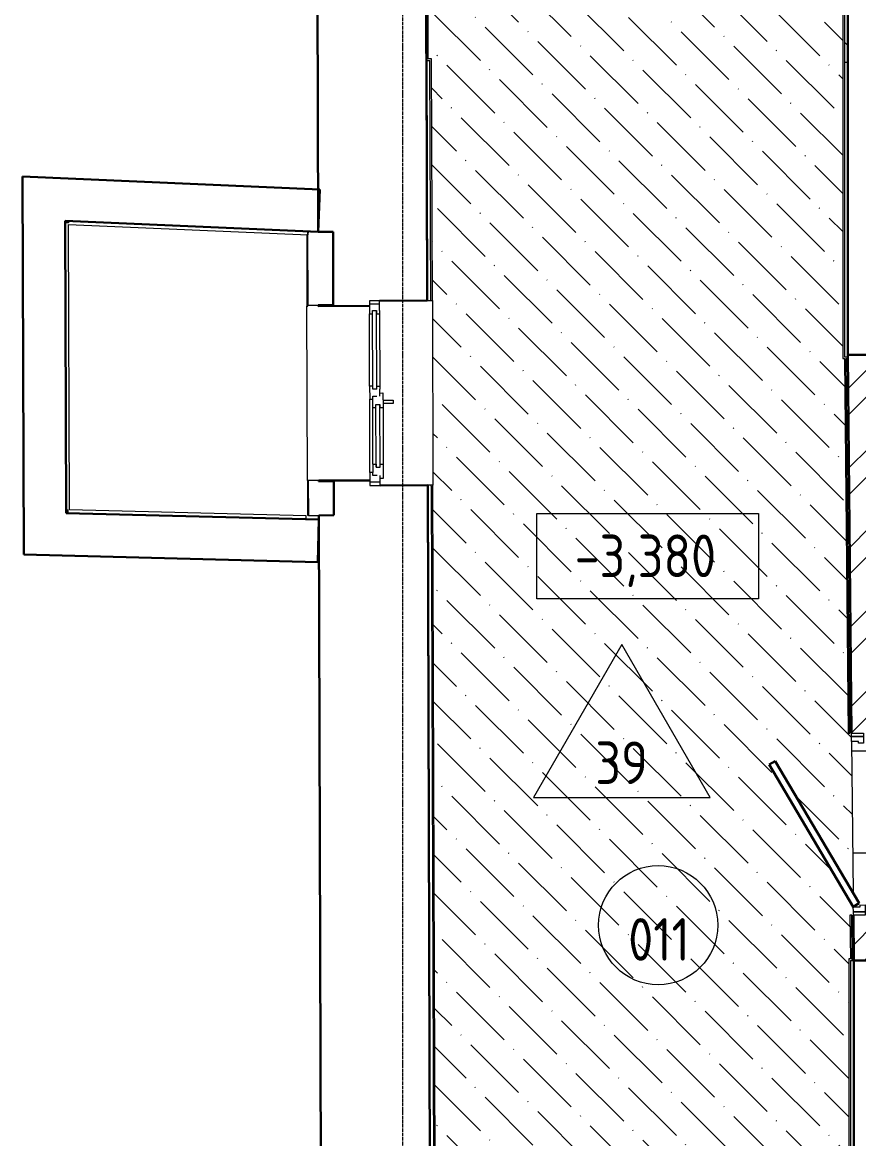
# Model space of a CAD drawing. Header units: millimetres. Extents: x -11773 to 96226, y -4908 to 46494.
# Drawn here: x 43615 to 48526, y 21899 to 28456 of the extents above; entities that cross this region are included whole.
import ezdxf

# ---------------------------------------------------------------- set-up
doc = ezdxf.new("R2010")
doc.units = ezdxf.units.MM
doc.linetypes.add('ADSK_Линия сетки', pattern=[25, 20, -2.5, 0, -2.5])
for name, color, linetype, lineweight in [('_ Окна', 7, 'Continuous', 9), ('Аннотация', 7, 'Continuous', 9), ('Двери', 7, 'Continuous', 9), ('Марки', 7, 'Continuous', 20), ('Марки помещений', 7, 'Continuous', 20), ('Окна', 7, 'Continuous', 9), ('Оси', 7, 'Continuous', 9), ('Отметки', 7, 'Continuous', 9), ('Перекрытие', 7, 'Continuous', 18), ('Перекрытие штриховка', 7, 'Continuous', 18), ('Стены внутренние', 7, 'Continuous', 18), ('Стены наружные', 7, 'Continuous', 18), ('Стены несущие', 7, 'Continuous', 30), ('Стены отделка', 7, 'Continuous', 30), ('Стены штриховка', 7, 'Continuous', 9)]:
    doc.layers.add(name, color=color, linetype=linetype, lineweight=lineweight)
doc.styles.add('GOST Common_1', font='GOST_Common.ttf', dxfattribs={"width": 0.9, "height": 250})
doc.styles.add('GOST Common_2', font='GOST_Common.ttf', dxfattribs={"width": 0.9, "height": 250})

# ---------------------------------------------------------------- blocks, each defined once
blk = doc.blocks.new('окна_rehau_двупольное - 1085х1220Н ОК34-3755709-План полов подвала')
at = {"layer": '_ Окна', "lineweight": 18}
for p, q in [((-466.5, 20), (-542.5, 20)), ((-542.5, 20), (-542.5, -40)), ((-484.5, -22), (-484.5, 2)), ((-484.5, 2), (-466.5, 2)), ((-466.5, 2), (-466.5, 20)), ((-417.5, 2), (-466.5, 2)), ((-417.5, 2), (-417.5, -16)), ((-84.5, 2), (-84.5, -16)), ((-84.5, 2), (-35.5, 2)), ((40.5, 20), (-35.5, 20)), ((-35.5, 20), (-35.5, 2)), ((-35.5, 2), (-17.5, 2)), ((-17.5, 2), (-17.5, -22)), ((22.5, -22), (22.5, 2)), ((22.5, 2), (40.5, 2)), ((40.5, 2), (40.5, 20)), ((466.5, 20), (466.5, 2)), ((542.5, 20), (466.5, 20)), ((466.5, 2), (484.5, 2)), ((484.5, 2), (484.5, -22)), ((542.5, -40), (542.5, 20)), ((-542.5, -40), (-484.5, -40)), ((-502.5, -58), (-502.5, -40)), ((-417.5, -58), (-502.5, -58)), ((-435.5, -16), (-435.5, -40)), ((-417.5, -16), (-435.5, -16)), ((-435.5, -40), (-417.5, -40)), ((-417.5, -40), (-417.5, -58)), ((-84.5, -16), (-66.5, -16)), ((-84.5, -40), (-84.5, -58)), ((-66.5, -40), (-84.5, -40)), ((0.5, -58), (-84.5, -58)), ((-66.5, -16), (-66.5, -40)), ((-17.5, -40), (22.5, -40)), ((0.5, -40), (0.5, -58)), ((22.5, -22), (40.5, -22)), ((40.5, -40), (22.5, -40)), ((40.5, -22), (40.5, -40)), ((466.5, -22), (466.5, -40)), ((484.5, -22), (466.5, -22)), ((484.5, -40), (466.5, -40)), ((484.5, -40), (542.5, -40))]:
    blk.add_line(p, q, dxfattribs=at)
at = {"layer": '_ Окна'}
for p, q in [((-522.5, -40), (-522.5, 20)), ((40.5, 2), (466.5, 2)), ((522.5, -40), (522.5, 20)), ((-435.5, -16), (-66.5, -16)), ((-435.5, -40), (-66.5, -40)), ((22.5, -22), (484.5, -22))]:
    blk.add_line(p, q, dxfattribs=at)
at = {"layer": 'Окна'}
for p, q in [((-466.5, 20), (-35.5, 20)), ((-417.5, 2), (-84.5, 2)), ((40.5, 20), (466.5, 20)), ((-84.5, -58), (-417.5, -58)), ((-61, -118), (-61, -58)), ((-41, -58), (-41, -118)), ((466.5, -40), (40.5, -40)), ((-41, -118), (-61, -118))]:
    blk.add_line(p, q, dxfattribs=at)
blk = doc.blocks.new('AC_Дверь_Однопольная_Стальная - 1000х2100Н Д35п-металлическая-6961980-План полов подвала')
at = {"layer": 'Двери', "lineweight": 30}
for p, q in [((-485, 60), (355, 545)), ((355, 545), (375, 510.4)), ((375, 510.4), (-465, 25.4)), ((-465, 25.4), (-485, 60))]:
    blk.add_line(p, q, dxfattribs=at)
at = {"layer": 'Двери'}
for p, q in [((-535, 60), (-515, 60)), ((-535, -10), (-535, 60)), ((-515, 60), (-485, 60)), ((-515, -10), (-515, 60)), ((-515, 60), (-515, -10)), ((-485, 60), (-485, 20)), ((-485, 20), (-475, 20)), ((-475, 20), (-475, -10)), ((475, 20), (485, 20)), ((475, -10), (475, 20)), ((485, 60), (515, 60)), ((485, 20), (485, 60)), ((515, 60), (515, -10)), ((515, 60), (535, 60)), ((515, -10), (515, 60)), ((535, 60), (535, -10)), ((-515, -10), (-535, -10)), ((-475, -10), (-515, -10)), ((515, -10), (475, -10)), ((535, -10), (515, -10))]:
    blk.add_line(p, q, dxfattribs=at)
blk = doc.blocks.new('Высотные отметки - Рамка-12095-План полов подвала')
at = {"layer": 'Аннотация', "lineweight": 20}
for p, q in [((-6.5, 0), (-6.5, 5)), ((-6.5, 5), (6.5, 5)), ((6.5, 5), (6.5, 0)), ((6.5, 0), (-6.5, 0))]:
    blk.add_line(p, q, dxfattribs=at)
blk = doc.blocks.new('ADSK_Марка_ПерекрытиеПол - Экземпляр_Отделка пола-158379-План полов подвала')
at = {"layer": 'Марки', "color": 1, "true_color": 0xff0000}
for p, q in [((0, 9), (-5.196, 0)), ((5.196, 0), (0, 9)), ((-5.196, 0), (5.196, 0))]:
    blk.add_line(p, q, dxfattribs=at)
blk = doc.blocks.new('ADSK_Марка_Помещение_ОдноЗначение - Номер-159740-План полов подвала')
at = {"layer": 'Марки помещений'}
blk.add_circle((0, 0), 3.5, dxfattribs=at)

msp = doc.modelspace()

# ---------------------------------------------------------------- hatches: boundary and pattern name
at = {"layer": 'Перекрытие штриховка', "lineweight": 9, "true_color": 0x787878}
h = msp.add_hatch(dxfattribs=at)
h.set_pattern_fill('FP_34', color=8, style=0, pattern_type=2)
h.set_pattern_definition([(135, (0, 0), (-308.69666, 84.19025), [396.875, -79.375, 3.353, -76.022])])
h.paths.add_polyline_path([(46013.992, 20694.096), (46031.908, 20694.096), (46031.638, 20704.126), (46011.877, 20704.065), (46011.908, 20694.096)])
h.paths.add_polyline_path([(46287.52, 20793.464), (46286.517, 20790.999), (46285.87, 20792.672), (46286.328, 20792.891)])
h.paths.add_polyline_path([(48427.374, 20786.728), (48427.788, 20789.802), (48429.688, 20787.839), (48428.566, 20787.301)])
h.paths.add_polyline_path([(48228.184, 20724.096), (48467.584, 20724.096), (48467.584, 22955.823), (48477.484, 22955.823), (48474.954, 23210.612), (48484.954, 23210.711), (48487.584, 22945.823), (48497.584, 22945.823), (48494.222, 23261.205), (48001.139, 24095.995), (48035.58, 24116.338), (48493.662, 23340.804), (48462.272, 26481.951), (48452.47, 26481.951), (48474.329, 24280.658), (48464.327, 24280.757), (48442.272, 26481.951), (48432.272, 26481.951), (48432.272, 28766.629), (45996.908, 28766.629), (45998.533, 28242.107), (46018.533, 28242.169), (46041.815, 20724.096), (46486.434, 20724.096), (46486.434, 20770.096), (46298.847, 20770.788), (46298.163, 20771.864), (46292.899, 20774.83), (46286.423, 20783.351), (46284.004, 20787.304), (46286.765, 20787.304), (46287.52, 20790.096), (46288.856, 20790.096), (46287.52, 20793.464), (46285.408, 20795.272), (46286.993, 20800.647), (46288.871, 20800.647), (46291.024, 20804.238), (46294.448, 20807.618), (46298.115, 20808.631), (46298.492, 20809.435), (46302.998, 20810.096), (46488.184, 20810.096), (46488.184, 20874.096), (48228.184, 20874.096), (48228.184, 20810.096), (48416.047, 20809.404), (48416.731, 20808.328), (48421.996, 20805.362), (48428.472, 20796.841), (48430.891, 20792.888), (48428.129, 20792.888), (48427.374, 20790.096), (48426.143, 20789.833), (48427.374, 20786.728), (48429.486, 20784.92), (48427.902, 20779.545), (48426.023, 20779.545), (48423.87, 20775.954), (48420.447, 20772.574), (48416.78, 20771.56), (48416.403, 20770.757), (48411.897, 20770.096), (48228.184, 20770.096)])
h.paths.add_polyline_path([(46286.517, 20786.352), (46284.004, 20788.761), (46286.134, 20790.096), (46286.423, 20787.269)])
h.paths.add_polyline_path([(48428.761, 20790.096), (48429.384, 20792.888), (48430.891, 20791.431), (48429.688, 20790.678)])
h.paths.add_polyline_path([(48445.205, 28220.695), (48462.272, 28220.695), (48462.272, 28510.698), (48442.272, 28510.698), (48442.272, 28220.695)])
h = msp.add_hatch(dxfattribs=at)
h.set_pattern_fill('FP_50', color=8, style=0, pattern_type=2)
h.set_pattern_definition([(270, (49592.3, 24776.85), (600, 4e-14), []), (0, (49592.3, 24776.85), (0, 600), [])])
h.paths.add_polyline_path([(48629.273, 22977.823), (48849.565, 22977.823), (48849.565, 26469.951), (48594.596, 26469.951), (48616.322, 24282.068), (48604.323, 24281.949), (48604.67, 24246.951), (48554.673, 24246.454), (48554.524, 24221.452), (48524.919, 24221.456), (48524.823, 24231.157), (48484.825, 24230.76), (48493.662, 23340.804), (48528.897, 23281.151), (48494.754, 23260.811), (48534.455, 23261.205), (48534.455, 23271.205), (48564.354, 23271.502), (48564.751, 23246.505), (48614.6, 23247), (48614.947, 23212.002), (48626.948, 23212.002), (48628.138, 23092.121)])
h.paths.add_polyline_path([(48627.293, 22975.823), (48629.273, 22977.823), (48627.273, 22977.823)])
h.paths.add_polyline_path([(48594.596, 26469.951), (48594.477, 26471.951), (48592.576, 26471.951), (48594.576, 26469.97)])
at = {"layer": 'Стены внутренние', "lineweight": 9}
h = msp.add_hatch(dxfattribs=at)
h.set_pattern_fill('FP_36', color=256, style=0, pattern_type=2)
h.set_pattern_definition([(45, (0, 0), (-235.7317, 235.7317), []), (45, (157.15, 0), (-235.7317, 235.7317), [])])
h.paths.add_polyline_path([(48497.584, 22945.823), (48597.584, 22946.816), (48597.584, 22965.823), (48617.392, 22965.823), (48614.6, 23211.998), (48494.953, 23210.81)])
h.paths.add_polyline_path([(48484.328, 24280.757), (48604.323, 24281.949), (48582.278, 26501.951), (48462.272, 26501.951), (48471.193, 25603.585)])
at = {"layer": 'Стены наружные', "true_color": 0x6b6b6b}
h = msp.add_hatch(color=251, dxfattribs=at)
h.paths.add_polyline_path([(45289.786, 25562.028), (45294.786, 25562.043), (45294.16, 25764.397), (45289.16, 25764.382), (45289.786, 25562.199)])
h.paths.add_polyline_path([(45285.985, 26789.377), (45290.985, 26789.393), (45289.692, 27207.035), (45284.692, 27207.02), (45285.968, 26794.882)])

# ---------------------------------------------------------------- linework, layer by layer
at = {"layer": 'Оси', "linetype": 'ADSK_Линия сетки'}
msp.add_line((45849.565, 4292.971), (45849.565, 44222.998), dxfattribs=at)
at = {"layer": 'Перекрытие'}
for p, q in [((45986.208, 28397.097), (45988.053, 28397.089)), ((48484.825, 24230.76), (48493.662, 23340.804))]:
    msp.add_line(p, q, dxfattribs=at)
at = {"layer": 'Стены наружные'}
for p, q in [((46022.932, 26821.659), (46026.292, 25736.665)), ((45289.16, 25764.382), (45285.985, 26789.377))]:
    msp.add_line(p, q, dxfattribs=at)
at = {"layer": 'Стены несущие'}
for p, q in [((48462.272, 33945.951), (48462.272, 26501.951)), ((45338.463, 31492.7), (45351.681, 27224.551)), ((45985.633, 28272.099), (45986.784, 28522.096)), ((45988.44, 28272.086), (45985.633, 28272.099)), ((45992.932, 26821.567), (45988.44, 28272.086)), ((45988.564, 28232.076), (45992.932, 26821.567)), ((43615.057, 27550.728), (43623.334, 25329.882)), ((45362.602, 27474.313), (43615.057, 27550.728)), ((45351.681, 27224.551), (45362.602, 27474.313)), ((43872.428, 25573.582), (43866.033, 27289.514)), ((43866.033, 27289.514), (45351.681, 27224.551)), ((45351.681, 27224.551), (45439.638, 27224.824)), ((45439.638, 27224.824), (45440.968, 26795.347)), ((45712.933, 26820.699), (45992.932, 26821.567)), ((45440.968, 26795.347), (45353.011, 26795.074)), ((45353.011, 26795.074), (45353.028, 26789.585)), ((45353.028, 26789.585), (45653.027, 26790.514)), ((48582.266, 26503.142), (48462.272, 26501.951)), ((48972.272, 26501.951), (48462.272, 26501.951)), ((48462.272, 26501.951), (48484.328, 24280.757)), ((45656.201, 25765.519), (45356.202, 25764.59)), ((45356.202, 25764.59), (45356.218, 25759.59)), ((45356.218, 25759.59), (45444.174, 25759.862)), ((45444.174, 25759.862), (45444.174, 25759.862)), ((45444.792, 25560.379), (45444.174, 25759.862)), ((45996.292, 25736.572), (45716.293, 25735.705)), ((46011.638, 20781.318), (45996.292, 25736.572)), ((45996.308, 25731.572), (46011.638, 20781.318)), ((45356.912, 25535.545), (43872.428, 25573.582)), ((45350.508, 25285.627), (45356.912, 25535.545)), ((45444.792, 25560.379), (45356.836, 25560.107)), ((45356.836, 25560.107), (45371.635, 20781.318)), ((43623.334, 25329.882), (45350.508, 25285.627)), ((48494.953, 23210.81), (48497.584, 22945.823)), ((48497.584, 22945.823), (48617.578, 22947.015)), ((49007.584, 22945.823), (48497.584, 22945.823)), ((48497.584, 22945.823), (48497.584, 20694.096))]:
    msp.add_line(p, q, dxfattribs=at)
at = {"layer": 'Стены отделка', "lineweight": 9}
for p, q in [((45998.533, 28242.107), (45980.11, 34190.945)), ((48432.272, 33945.951), (48432.272, 26481.951)), ((48442.272, 32077.65), (48442.272, 26491.951)), ((45987.666, 28522.092), (45988.44, 28272.086)), ((45988.564, 28232.076), (46008.564, 28232.138)), ((45988.564, 28232.076), (45988.564, 28232.076)), ((46018.533, 28242.169), (45998.533, 28242.107)), ((46022.932, 26821.659), (46018.533, 28242.169)), ((48462.272, 28220.695), (48442.272, 28220.695)), ((43886.072, 27279.103), (43866.072, 27279.029)), ((43866.072, 27279.029), (43872.353, 25593.59)), ((43886.036, 27288.64), (43886.072, 27279.103)), ((43886.111, 27268.617), (45294.279, 27207.042)), ((43892.355, 25593.078), (43886.111, 27268.617)), ((45351.681, 27224.551), (45289.638, 27224.359)), ((45289.638, 27224.359), (45289.692, 27207.035)), ((45294.279, 27207.042), (45295.153, 27227.023)), ((45289.692, 27207.035), (45284.692, 27207.02)), ((45284.692, 27207.02), (45285.985, 26789.377)), ((45992.932, 26821.567), (46022.932, 26821.659)), ((45285.985, 26789.377), (45290.985, 26789.393)), ((45290.968, 26794.882), (45353.011, 26795.074)), ((45290.985, 26789.393), (45290.968, 26794.882)), ((48462.272, 26481.951), (48462.272, 26501.951)), ((48432.272, 26481.951), (48442.47, 26481.951)), ((48442.47, 26481.951), (48464.329, 24280.559)), ((48474.329, 24280.658), (48452.47, 26481.951)), ((48452.47, 26481.951), (48462.272, 26481.951)), ((45294.16, 25764.397), (45289.16, 25764.382)), ((45289.16, 25764.382), (45289.786, 25562.028)), ((45356.202, 25764.59), (45294.16, 25764.397)), ((45294.16, 25764.397), (45294.175, 25759.398)), ((45294.175, 25759.398), (45294.16, 25764.397)), ((45444.174, 25759.862), (45444.159, 25764.862)), ((46026.292, 25736.665), (45996.292, 25736.572)), ((45996.292, 25736.572), (45996.308, 25731.572)), ((46016.307, 25731.634), (46016.292, 25736.634)), ((46041.815, 20724.096), (46026.292, 25736.665)), ((43872.353, 25593.59), (43882.648, 25593.326)), ((43882.648, 25593.326), (43882.135, 25573.333)), ((45282.188, 25557.466), (43892.355, 25593.078)), ((45281.676, 25537.473), (45282.188, 25557.466)), ((45289.786, 25562.028), (45294.786, 25562.043)), ((45294.786, 25562.043), (45294.793, 25559.915)), ((45294.793, 25559.915), (45356.836, 25560.107)), ((48464.329, 24280.559), (48474.329, 24280.658)), ((48484.954, 23210.711), (48474.954, 23210.612)), ((48474.954, 23210.612), (48477.484, 22955.823)), ((48487.584, 22945.823), (48484.954, 23210.711)), ((48467.584, 22955.823), (48467.584, 20724.096)), ((48477.484, 22955.823), (48467.584, 22955.823)), ((48477.584, 22945.823), (48477.584, 20714.096)), ((48477.584, 22945.823), (48497.584, 22945.823))]:
    msp.add_line(p, q, dxfattribs=at)
at = {"layer": 'Стены штриховка'}
for p, q in [((46012.932, 26821.629), (46008.564, 28232.138)), ((45289.692, 27207.035), (45290.968, 26794.882)), ((45290.968, 26794.882), (45289.692, 27207.035)), ((48442.272, 26491.951), (48462.272, 26491.951)), ((45294.175, 25759.398), (45294.786, 25562.043)), ((45294.786, 25562.043), (45294.175, 25759.398)), ((46016.307, 25731.634), (46031.815, 20724.096))]:
    msp.add_line(p, q, dxfattribs=at)

# ---------------------------------------------------------------- block references
at = {"layer": 'Двери', "color": 8, "true_color": 0x7f7f7f, "rotation": 90.56892772232256}
msp.add_blockref('AC_Дверь_Однопольная_Стальная - 1000х2100Н Д35п-металлическая-6961980-План полов подвала', (48549.638, 23746.38), dxfattribs=at)
at = {"layer": 'Марки', "color": 1, "true_color": 0xff0000, "xscale": 99.99999999999993, "yscale": 99.99999999999993, "zscale": 99.99999999999993}
msp.add_blockref('ADSK_Марка_ПерекрытиеПол - Экземпляр_Отделка пола-158379-План полов подвала', (47135.248, 23902.245), dxfattribs=at)
at = {"layer": 'Марки помещений', "xscale": 99.99999999999993, "yscale": 99.99999999999993, "zscale": 99.99999999999993}
msp.add_blockref('ADSK_Марка_Помещение_ОдноЗначение - Номер-159740-План полов подвала', (47348.619, 23152.717), dxfattribs=at)
at = {"layer": 'Окна', "rotation": 90.17743832783478}
msp.add_blockref('окна_rehau_двупольное - 1085х1220Н ОК34-3755709-План полов подвала', (45674.614, 26278.078), dxfattribs=at)
at = {"layer": 'Отметки', "lineweight": 20, "xscale": 99.99999999999993, "yscale": 99.99999999999993, "zscale": 99.99999999999993}
msp.add_blockref('Высотные отметки - Рамка-12095-План полов подвала', (47286.925, 25070.332), dxfattribs=at)

# ---------------------------------------------------------------- texts
at = {"layer": 'Марки', "color": 1, "lineweight": 9, "true_color": 0xff0000, "insert": (47134.217, 24106.67), "char_height": 250, "width": 327.6, "attachment_point": 5, "line_spacing_factor": 1.022766, "style": 'GOST Common_2'}
msp.add_mtext('\\pxqc,t1.44,2.88,4.32,5.76,7.2,8.64,10.08,11.52,12.96,14.4,15.84,17.28,18.72,20.16,21.6,23.04,24.48,25.92,27.36,28.8,30.24,31.68,33.12,34.56,36,37.44,38.88,40.32,41.76,43.2,44.64,46.08;{39}', dxfattribs=at)
at = {"layer": 'Марки помещений', "lineweight": 9, "insert": (47353.562, 23069.135), "char_height": 250, "width": 393.3, "attachment_point": 5, "line_spacing_factor": 1.022766, "style": 'GOST Common_2'}
msp.add_mtext('\\pxqc,t1.8,3.6,5.4,7.2,9,10.8,12.6,14.4,16.2,18,19.8,21.6,23.4,25.2,27,28.8,30.6,32.4,34.2,36,37.8,39.6,41.4,43.2,45,46.8,48.6,50.4,52.2,54,55.8,57.6;{011}', dxfattribs=at)
at = {"layer": 'Отметки', "lineweight": 20, "insert": (46858.249, 25447.039), "char_height": 250, "width": 1028.82257, "attachment_point": 1, "line_spacing_factor": 1.022761, "style": 'GOST Common_1'}
msp.add_mtext('-3,380', dxfattribs=at)

doc.saveas('drawing.dxf')
